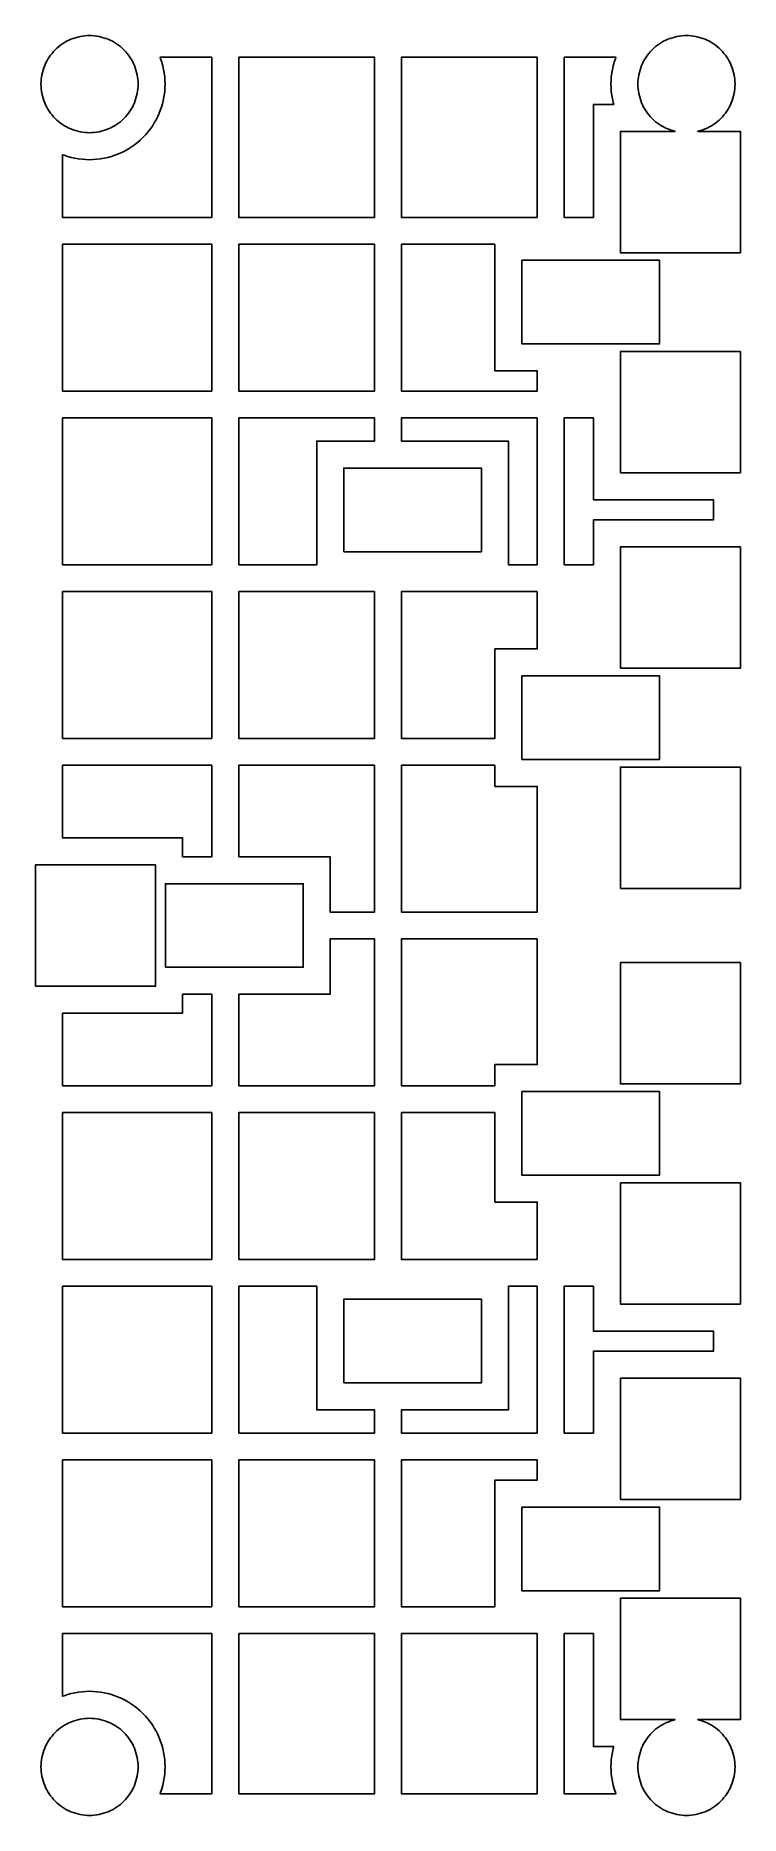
# Model space of a CAD drawing. Header units: millimetres. Extents: x -26 to 26, y -66 to 66.
import ezdxf

# ---------------------------------------------------------------- set-up
doc = ezdxf.new("R2010")
doc.units = ezdxf.units.MM

msp = doc.modelspace()

# ---------------------------------------------------------------- linework, layer by layer
for points in [[(-18.6877, 61.3443), (-18.7431, 61.1765), (-18.8067, 61.0116), (-18.8783, 60.8501), (-18.9578, 60.6923), (-19.0449, 60.5385), (-19.1394, 60.3892), (-19.2412, 60.2448), (-19.3499, 60.1055), (-19.4653, 59.9717), (-19.5871, 59.8437), (-19.7151, 59.7219), (-19.8489, 59.6065), (-19.9882, 59.4978), (-20.1326, 59.396), (-20.2819, 59.3015), (-20.4357, 59.2144), (-20.5935, 59.1349), (-20.755, 59.0633), (-20.9199, 58.9997), (-21.0877, 58.9443), (-21.258, 58.8972), (-21.4304, 58.8585), (-21.6045, 58.8283), (-21.7798, 58.8066), (-21.9561, 58.7936), (-22.1327, 58.7893), (-22.3093, 58.7936), (-22.4856, 58.8066), (-22.6609, 58.8283), (-22.835, 58.8585), (-23.0074, 58.8972), (-23.1777, 58.9443), (-23.3455, 58.9997), (-23.5104, 59.0633), (-23.6719, 59.1349), (-23.8297, 59.2144), (-23.9835, 59.3015), (-24.1328, 59.396), (-24.2772, 59.4978), (-24.4165, 59.6065), (-24.5503, 59.7219), (-24.6783, 59.8437), (-24.8001, 59.9717), (-24.9155, 60.1055), (-25.0242, 60.2448), (-25.126, 60.3892), (-25.2205, 60.5385), (-25.3076, 60.6923), (-25.3871, 60.8501), (-25.4587, 61.0116), (-25.5223, 61.1765), (-25.5777, 61.3443), (-25.6248, 61.5146), (-25.6635, 61.687), (-25.6937, 61.8611), (-25.7154, 62.0364), (-25.7284, 62.2127), (-25.7327, 62.3893), (-25.7284, 62.5659), (-25.7154, 62.7422), (-25.6937, 62.9175), (-25.6635, 63.0916), (-25.6248, 63.264), (-25.5777, 63.4343), (-25.5223, 63.6021), (-25.4587, 63.767), (-25.3871, 63.9285), (-25.3076, 64.0863), (-25.2205, 64.2401), (-25.126, 64.3894), (-25.0242, 64.5338), (-24.9155, 64.6731), (-24.8001, 64.8069), (-24.6783, 64.9349), (-24.5503, 65.0567), (-24.4165, 65.1721), (-24.2772, 65.2808), (-24.1328, 65.3826), (-23.9835, 65.4771), (-23.8297, 65.5642), (-23.6719, 65.6437), (-23.5104, 65.7153), (-23.3455, 65.7789), (-23.1777, 65.8343), (-23.0074, 65.8814), (-22.835, 65.9201), (-22.6609, 65.9503), (-22.4856, 65.972), (-22.3093, 65.985), (-22.1327, 65.9893), (-21.9561, 65.985), (-21.7798, 65.972), (-21.6045, 65.9503), (-21.4304, 65.9201), (-21.258, 65.8814), (-21.0877, 65.8343), (-20.9199, 65.7789), (-20.755, 65.7153), (-20.5935, 65.6437), (-20.4357, 65.5642), (-20.2819, 65.4771), (-20.1326, 65.3826), (-19.9882, 65.2808), (-19.8489, 65.1721), (-19.7151, 65.0567), (-19.5871, 64.9349), (-19.4653, 64.8069), (-19.3499, 64.6731), (-19.2412, 64.5338), (-19.1394, 64.3894), (-19.0449, 64.2401), (-18.9578, 64.0863), (-18.8783, 63.9285), (-18.8067, 63.767), (-18.7431, 63.6021), (-18.6877, 63.4343), (-18.6406, 63.264), (-18.6019, 63.0916), (-18.5717, 62.9175), (-18.55, 62.7422), (-18.537, 62.5659), (-18.5327, 62.3893), (-18.537, 62.2127), (-18.55, 62.0364), (-18.5717, 61.8611), (-18.6019, 61.687), (-18.6406, 61.5146)], [(21.258, 58.8972), (21.0877, 58.9443), (20.9199, 58.9997), (20.755, 59.0633), (20.5935, 59.1349), (20.4357, 59.2144), (20.2819, 59.3015), (20.1326, 59.396), (19.9882, 59.4978), (19.8489, 59.6065), (19.7151, 59.7219), (19.5871, 59.8437), (19.4653, 59.9717), (19.3499, 60.1055), (19.2412, 60.2448), (19.1394, 60.3892), (19.0449, 60.5385), (18.9578, 60.6923), (18.8783, 60.8501), (18.8067, 61.0116), (18.7431, 61.1765), (18.6877, 61.3443), (18.6406, 61.5146), (18.6019, 61.687), (18.5717, 61.8611), (18.55, 62.0364), (18.537, 62.2127), (18.5327, 62.3893), (18.537, 62.5659), (18.55, 62.7422), (18.5717, 62.9175), (18.6019, 63.0916), (18.6406, 63.264), (18.6877, 63.4343), (18.7431, 63.6021), (18.8067, 63.767), (18.8783, 63.9285), (18.9578, 64.0863), (19.0449, 64.2401), (19.1394, 64.3894), (19.2412, 64.5338), (19.3499, 64.6731), (19.4653, 64.8069), (19.5871, 64.9349), (19.7151, 65.0567), (19.8489, 65.1721), (19.9882, 65.2808), (20.1326, 65.3826), (20.2819, 65.4771), (20.4357, 65.5642), (20.5935, 65.6437), (20.755, 65.7153), (20.9199, 65.7789), (21.0877, 65.8343), (21.258, 65.8814), (21.4304, 65.9201), (21.6045, 65.9503), (21.7798, 65.972), (21.9561, 65.985), (22.1327, 65.9893), (22.3093, 65.985), (22.4856, 65.972), (22.6609, 65.9503), (22.835, 65.9201), (23.0074, 65.8814), (23.1777, 65.8343), (23.3455, 65.7789), (23.5104, 65.7153), (23.6719, 65.6437), (23.8297, 65.5642), (23.9835, 65.4771), (24.1328, 65.3826), (24.2772, 65.2808), (24.4165, 65.1721), (24.5503, 65.0567), (24.6783, 64.9349), (24.8001, 64.8069), (24.9155, 64.6731), (25.0242, 64.5338), (25.126, 64.3894), (25.2205, 64.2401), (25.3076, 64.0863), (25.3871, 63.9285), (25.4587, 63.767), (25.5223, 63.6021), (25.5777, 63.4343), (25.6248, 63.264), (25.6635, 63.0916), (25.6937, 62.9175), (25.7154, 62.7422), (25.7284, 62.5659), (25.7327, 62.3893), (25.7284, 62.2127), (25.7154, 62.0364), (25.6937, 61.8611), (25.6635, 61.687), (25.6248, 61.5146), (25.5777, 61.3443), (25.5223, 61.1765), (25.4587, 61.0116), (25.3871, 60.8501), (25.3076, 60.6923), (25.2205, 60.5385), (25.126, 60.3892), (25.0242, 60.2448), (24.9155, 60.1055), (24.8001, 59.9717), (24.6783, 59.8437), (24.5503, 59.7219), (24.4165, 59.6065), (24.2772, 59.4978), (24.1328, 59.396), (23.9835, 59.3015), (23.8297, 59.2144), (23.6719, 59.1349), (23.5104, 59.0633), (23.3455, 58.9997), (23.1777, 58.9443), (23.0074, 58.8972), (22.9754, 58.89), (26.1328, 58.89), (26.1328, 49.89), (17.2328, 49.89), (17.2328, 58.89), (21.29, 58.89)], [(-13.0664, 64.3893), (-13.0664, 52.5114), (-24.1328, 52.5114), (-24.1328, 57.1598), (-24.0195, 57.1161), (-23.7585, 57.0299), (-23.4935, 56.9565), (-23.2253, 56.8963), (-22.9545, 56.8493), (-22.6817, 56.8157), (-22.4075, 56.7954), (-22.1327, 56.7887), (-21.8579, 56.7954), (-21.5837, 56.8157), (-21.3109, 56.8493), (-21.0401, 56.8963), (-20.7719, 56.9565), (-20.5069, 57.0299), (-20.2459, 57.1161), (-19.9894, 57.215), (-19.7381, 57.3264), (-19.4926, 57.45), (-19.2534, 57.5855), (-19.0212, 57.7326), (-18.7964, 57.8909), (-18.5797, 58.06), (-18.3716, 58.2395), (-18.1725, 58.4291), (-17.9829, 58.6282), (-17.8034, 58.8363), (-17.6343, 59.053), (-17.476, 59.2778), (-17.3289, 59.51), (-17.1934, 59.7492), (-17.0698, 59.9947), (-16.9584, 60.246), (-16.8595, 60.5025), (-16.7733, 60.7635), (-16.6999, 61.0285), (-16.6397, 61.2967), (-16.5927, 61.5675), (-16.5591, 61.8403), (-16.5388, 62.1145), (-16.5321, 62.3893), (-16.5388, 62.6641), (-16.5591, 62.9383), (-16.5927, 63.2111), (-16.6397, 63.4819), (-16.6999, 63.7501), (-16.7733, 64.0151), (-16.8595, 64.2761), (-16.9032, 64.3893)], [(-1, 52.5114), (-11.0664, 52.5114), (-11.0664, 64.3893), (-1, 64.3893)], [(11.0664, 52.5114), (1, 52.5114), (1, 64.3893), (11.0664, 64.3893)], [(13.0664, 52.5114), (13.0664, 64.3893), (16.9032, 64.3893), (16.8595, 64.2761), (16.7733, 64.0151), (16.6999, 63.7501), (16.6397, 63.4819), (16.5927, 63.2111), (16.5591, 62.9383), (16.5388, 62.6641), (16.5321, 62.3893), (16.5388, 62.1145), (16.5591, 61.8403), (16.5927, 61.5675), (16.6397, 61.2967), (16.6999, 61.0285), (16.7383, 60.89), (15.2328, 60.89), (15.2328, 52.5114)], [(-13.0664, 50.5114), (-13.0664, 39.6336), (-24.1328, 39.6336), (-24.1328, 50.5114)], [(-1, 50.5114), (-1, 39.6336), (-11.0664, 39.6336), (-11.0664, 50.5114)], [(7.9306, 50.5114), (7.9306, 41.13), (11.0664, 41.13), (11.0664, 39.6336), (1, 39.6336), (1, 50.5114)], [(9.9306, 49.33), (20.1453, 49.33), (20.1453, 43.13), (9.9306, 43.13)], [(17.2328, 33.57), (17.2328, 42.57), (26.1328, 42.57), (26.1328, 33.57)], [(-13.0664, 37.6336), (-13.0664, 26.7557), (-24.1328, 26.7557), (-24.1328, 37.6336)], [(-1, 37.6336), (-1, 35.92), (-5.2871, 35.92), (-5.2871, 26.7557), (-11.0664, 26.7557), (-11.0664, 37.6336)], [(11.0664, 37.6336), (11.0664, 26.7557), (8.9277, 26.7557), (8.9277, 35.92), (1, 35.92), (1, 37.6336)], [(13.0664, 26.7557), (13.0664, 37.6336), (15.2328, 37.6336), (15.2328, 31.57), (24.1328, 31.57), (24.1328, 30.07), (15.2328, 30.07), (15.2328, 26.7557)], [(-3.2871, 27.72), (-3.2871, 33.92), (6.9277, 33.92), (6.9277, 27.72)], [(17.2328, 19.07), (17.2328, 28.07), (26.1328, 28.07), (26.1328, 19.07)], [(-13.0664, 24.7557), (-13.0664, 13.8779), (-24.1328, 13.8779), (-24.1328, 24.7557)], [(-1, 24.7557), (-1, 13.8779), (-11.0664, 13.8779), (-11.0664, 24.7557)], [(11.0664, 24.7557), (11.0664, 20.51), (7.9306, 20.51), (7.9306, 13.8779), (1, 13.8779), (1, 24.7557)], [(9.9306, 12.31), (9.9306, 18.51), (20.1453, 18.51), (20.1453, 12.31)], [(-13.0664, 11.8779), (-13.0664, 5.1), (-15.2328, 5.1), (-15.2328, 6.5), (-24.1328, 6.5), (-24.1328, 11.8779)], [(-1, 11.8779), (-1, 1), (-4.2899, 1), (-4.2899, 5.1), (-11.0664, 5.1), (-11.0664, 11.8779)], [(7.9306, 11.8779), (7.9306, 10.31), (11.0664, 10.31), (11.0664, 1), (1, 1), (1, 11.8779)], [(17.2328, 2.75), (17.2328, 11.75), (26.1328, 11.75), (26.1328, 2.75)], [(-17.2328, 4.5), (-17.2328, -4.5), (-26.1328, -4.5), (-26.1328, 4.5)], [(-16.5047, -3.1), (-16.5047, 3.1), (-6.2899, 3.1), (-6.2899, -3.1)], [(-1, -1), (-1, -11.8779), (-11.0664, -11.8779), (-11.0664, -5.1), (-4.2899, -5.1), (-4.2899, -1)], [(11.0664, -1), (11.0664, -10.31), (7.9306, -10.31), (7.9306, -11.8779), (1, -11.8779), (1, -1)], [(17.2328, -2.75), (26.1328, -2.75), (26.1328, -11.75), (17.2328, -11.75)], [(-13.0664, -11.8779), (-24.1328, -11.8779), (-24.1328, -6.5), (-15.2328, -6.5), (-15.2328, -5.1), (-13.0664, -5.1)], [(9.9306, -12.31), (20.1453, -12.31), (20.1453, -18.51), (9.9306, -18.51)], [(-13.0664, -13.8779), (-13.0664, -24.7557), (-24.1328, -24.7557), (-24.1328, -13.8779)], [(-11.0664, -24.7557), (-11.0664, -13.8779), (-1, -13.8779), (-1, -24.7557)], [(11.0664, -24.7557), (1, -24.7557), (1, -13.8779), (7.9306, -13.8779), (7.9306, -20.51), (11.0664, -20.51)], [(17.2328, -19.07), (26.1328, -19.07), (26.1328, -28.07), (17.2328, -28.07)], [(-13.0664, -26.7557), (-13.0664, -37.6336), (-24.1328, -37.6336), (-24.1328, -26.7557)], [(-11.0664, -37.6336), (-11.0664, -26.7557), (-5.2871, -26.7557), (-5.2871, -35.92), (-1, -35.92), (-1, -37.6336)], [(11.0664, -37.6336), (1, -37.6336), (1, -35.92), (8.9277, -35.92), (8.9277, -26.7557), (11.0664, -26.7557)], [(13.0664, -37.6336), (13.0664, -26.7557), (15.2328, -26.7557), (15.2328, -30.07), (24.1328, -30.07), (24.1328, -31.57), (15.2328, -31.57), (15.2328, -37.6336)], [(-3.2871, -33.92), (-3.2871, -27.72), (6.9277, -27.72), (6.9277, -33.92)], [(17.2328, -42.57), (17.2328, -33.57), (26.1328, -33.57), (26.1328, -42.57)], [(-13.0664, -39.6336), (-13.0664, -50.5114), (-24.1328, -50.5114), (-24.1328, -39.6336)], [(-11.0664, -50.5114), (-11.0664, -39.6336), (-1, -39.6336), (-1, -50.5114)], [(11.0664, -41.13), (7.9306, -41.13), (7.9306, -50.5114), (1, -50.5114), (1, -39.6336), (11.0664, -39.6336)], [(9.9306, -49.33), (9.9306, -43.13), (20.1453, -43.13), (20.1453, -49.33)], [(25.6248, -63.264), (25.5777, -63.4343), (25.5223, -63.6021), (25.4587, -63.767), (25.3871, -63.9285), (25.3076, -64.0863), (25.2205, -64.2401), (25.126, -64.3894), (25.0242, -64.5338), (24.9155, -64.6731), (24.8001, -64.8069), (24.6783, -64.9349), (24.5503, -65.0567), (24.4165, -65.1721), (24.2772, -65.2808), (24.1328, -65.3826), (23.9835, -65.4771), (23.8297, -65.5642), (23.6719, -65.6437), (23.5104, -65.7153), (23.3455, -65.7789), (23.1777, -65.8343), (23.0074, -65.8814), (22.835, -65.9201), (22.6609, -65.9503), (22.4856, -65.972), (22.3093, -65.985), (22.1327, -65.9893), (21.9561, -65.985), (21.7798, -65.972), (21.6045, -65.9503), (21.4304, -65.9201), (21.258, -65.8814), (21.0877, -65.8343), (20.9199, -65.7789), (20.755, -65.7153), (20.5935, -65.6437), (20.4357, -65.5642), (20.2819, -65.4771), (20.1326, -65.3826), (19.9882, -65.2808), (19.8489, -65.1721), (19.7151, -65.0567), (19.5871, -64.9349), (19.4653, -64.8069), (19.3499, -64.6731), (19.2412, -64.5338), (19.1394, -64.3894), (19.0449, -64.2401), (18.9578, -64.0863), (18.8783, -63.9285), (18.8067, -63.767), (18.7431, -63.6021), (18.6877, -63.4343), (18.6406, -63.264), (18.6019, -63.0916), (18.5717, -62.9175), (18.55, -62.7422), (18.537, -62.5659), (18.5327, -62.3893), (18.537, -62.2127), (18.55, -62.0364), (18.5717, -61.8611), (18.6019, -61.687), (18.6406, -61.5146), (18.6877, -61.3443), (18.7431, -61.1765), (18.8067, -61.0116), (18.8783, -60.8501), (18.9578, -60.6923), (19.0449, -60.5385), (19.1394, -60.3892), (19.2412, -60.2448), (19.3499, -60.1055), (19.4653, -59.9717), (19.5871, -59.8437), (19.7151, -59.7219), (19.8489, -59.6065), (19.9882, -59.4978), (20.1326, -59.396), (20.2819, -59.3015), (20.4357, -59.2144), (20.5935, -59.1349), (20.755, -59.0633), (20.9199, -58.9997), (21.0877, -58.9443), (21.258, -58.8972), (21.29, -58.89), (17.2328, -58.89), (17.2328, -49.89), (26.1328, -49.89), (26.1328, -58.89), (22.9754, -58.89), (23.0074, -58.8972), (23.1777, -58.9443), (23.3455, -58.9997), (23.5104, -59.0633), (23.6719, -59.1349), (23.8297, -59.2144), (23.9835, -59.3015), (24.1328, -59.396), (24.2772, -59.4978), (24.4165, -59.6065), (24.5503, -59.7219), (24.6783, -59.8437), (24.8001, -59.9717), (24.9155, -60.1055), (25.0242, -60.2448), (25.126, -60.3892), (25.2205, -60.5385), (25.3076, -60.6923), (25.3871, -60.8501), (25.4587, -61.0116), (25.5223, -61.1765), (25.5777, -61.3443), (25.6248, -61.5146), (25.6635, -61.687), (25.6937, -61.8611), (25.7154, -62.0364), (25.7284, -62.2127), (25.7327, -62.3893), (25.7284, -62.5659), (25.7154, -62.7422), (25.6937, -62.9175), (25.6635, -63.0916)], [(-13.0664, -52.5114), (-13.0664, -64.3893), (-16.9032, -64.3893), (-16.8595, -64.2761), (-16.7733, -64.0151), (-16.6999, -63.7501), (-16.6397, -63.4819), (-16.5927, -63.2111), (-16.5591, -62.9383), (-16.5388, -62.6641), (-16.5321, -62.3893), (-16.5388, -62.1145), (-16.5591, -61.8403), (-16.5927, -61.5675), (-16.6397, -61.2967), (-16.6999, -61.0285), (-16.7733, -60.7635), (-16.8595, -60.5025), (-16.9584, -60.246), (-17.0698, -59.9947), (-17.1934, -59.7492), (-17.3289, -59.51), (-17.476, -59.2778), (-17.6343, -59.053), (-17.8034, -58.8363), (-17.9829, -58.6282), (-18.1725, -58.4291), (-18.3716, -58.2395), (-18.5797, -58.06), (-18.7964, -57.8909), (-19.0212, -57.7326), (-19.2534, -57.5855), (-19.4926, -57.45), (-19.7381, -57.3264), (-19.9894, -57.215), (-20.2459, -57.1161), (-20.5069, -57.0299), (-20.7719, -56.9565), (-21.0401, -56.8963), (-21.3109, -56.8493), (-21.5837, -56.8157), (-21.8579, -56.7954), (-22.1327, -56.7887), (-22.4075, -56.7954), (-22.6817, -56.8157), (-22.9545, -56.8493), (-23.2253, -56.8963), (-23.4935, -56.9565), (-23.7585, -57.0299), (-24.0195, -57.1161), (-24.1328, -57.1598), (-24.1328, -52.5114)], [(-11.0664, -52.5114), (-1, -52.5114), (-1, -64.3893), (-11.0664, -64.3893)], [(1, -52.5114), (11.0664, -52.5114), (11.0664, -64.3893), (1, -64.3893)], [(13.0664, -64.3893), (13.0664, -52.5114), (15.2328, -52.5114), (15.2328, -60.89), (16.7383, -60.89), (16.6999, -61.0285), (16.6397, -61.2967), (16.5927, -61.5675), (16.5591, -61.8403), (16.5388, -62.1145), (16.5321, -62.3893), (16.5388, -62.6641), (16.5591, -62.9383), (16.5927, -63.2111), (16.6397, -63.4819), (16.6999, -63.7501), (16.7733, -64.0151), (16.8595, -64.2761), (16.9032, -64.3893)], [(-18.6406, -63.264), (-18.6877, -63.4343), (-18.7431, -63.6021), (-18.8067, -63.767), (-18.8783, -63.9285), (-18.9578, -64.0863), (-19.0449, -64.2401), (-19.1394, -64.3894), (-19.2412, -64.5338), (-19.3499, -64.6731), (-19.4653, -64.8069), (-19.5871, -64.9349), (-19.7151, -65.0567), (-19.8489, -65.1721), (-19.9882, -65.2808), (-20.1326, -65.3826), (-20.2819, -65.4771), (-20.4357, -65.5642), (-20.5935, -65.6437), (-20.755, -65.7153), (-20.9199, -65.7789), (-21.0877, -65.8343), (-21.258, -65.8814), (-21.4304, -65.9201), (-21.6045, -65.9503), (-21.7798, -65.972), (-21.9561, -65.985), (-22.1327, -65.9893), (-22.3093, -65.985), (-22.4856, -65.972), (-22.6609, -65.9503), (-22.835, -65.9201), (-23.0074, -65.8814), (-23.1777, -65.8343), (-23.3455, -65.7789), (-23.5104, -65.7153), (-23.6719, -65.6437), (-23.8297, -65.5642), (-23.9835, -65.4771), (-24.1328, -65.3826), (-24.2772, -65.2808), (-24.4165, -65.1721), (-24.5503, -65.0567), (-24.6783, -64.9349), (-24.8001, -64.8069), (-24.9155, -64.6731), (-25.0242, -64.5338), (-25.126, -64.3894), (-25.2205, -64.2401), (-25.3076, -64.0863), (-25.3871, -63.9285), (-25.4587, -63.767), (-25.5223, -63.6021), (-25.5777, -63.4343), (-25.6248, -63.264), (-25.6635, -63.0916), (-25.6937, -62.9175), (-25.7154, -62.7422), (-25.7284, -62.5659), (-25.7327, -62.3893), (-25.7284, -62.2127), (-25.7154, -62.0364), (-25.6937, -61.8611), (-25.6635, -61.687), (-25.6248, -61.5146), (-25.5777, -61.3443), (-25.5223, -61.1765), (-25.4587, -61.0116), (-25.3871, -60.8501), (-25.3076, -60.6923), (-25.2205, -60.5385), (-25.126, -60.3892), (-25.0242, -60.2448), (-24.9155, -60.1055), (-24.8001, -59.9717), (-24.6783, -59.8437), (-24.5503, -59.7219), (-24.4165, -59.6065), (-24.2772, -59.4978), (-24.1328, -59.396), (-23.9835, -59.3015), (-23.8297, -59.2144), (-23.6719, -59.1349), (-23.5104, -59.0633), (-23.3455, -58.9997), (-23.1777, -58.9443), (-23.0074, -58.8972), (-22.835, -58.8585), (-22.6609, -58.8283), (-22.4856, -58.8066), (-22.3093, -58.7936), (-22.1327, -58.7893), (-21.9561, -58.7936), (-21.7798, -58.8066), (-21.6045, -58.8283), (-21.4304, -58.8585), (-21.258, -58.8972), (-21.0877, -58.9443), (-20.9199, -58.9997), (-20.755, -59.0633), (-20.5935, -59.1349), (-20.4357, -59.2144), (-20.2819, -59.3015), (-20.1326, -59.396), (-19.9882, -59.4978), (-19.8489, -59.6065), (-19.7151, -59.7219), (-19.5871, -59.8437), (-19.4653, -59.9717), (-19.3499, -60.1055), (-19.2412, -60.2448), (-19.1394, -60.3892), (-19.0449, -60.5385), (-18.9578, -60.6923), (-18.8783, -60.8501), (-18.8067, -61.0116), (-18.7431, -61.1765), (-18.6877, -61.3443), (-18.6406, -61.5146), (-18.6019, -61.687), (-18.5717, -61.8611), (-18.55, -62.0364), (-18.537, -62.2127), (-18.5327, -62.3893), (-18.537, -62.5659), (-18.55, -62.7422), (-18.5717, -62.9175), (-18.6019, -63.0916)]]:
    msp.add_lwpolyline(points, close=True)

doc.saveas('drawing.dxf')
